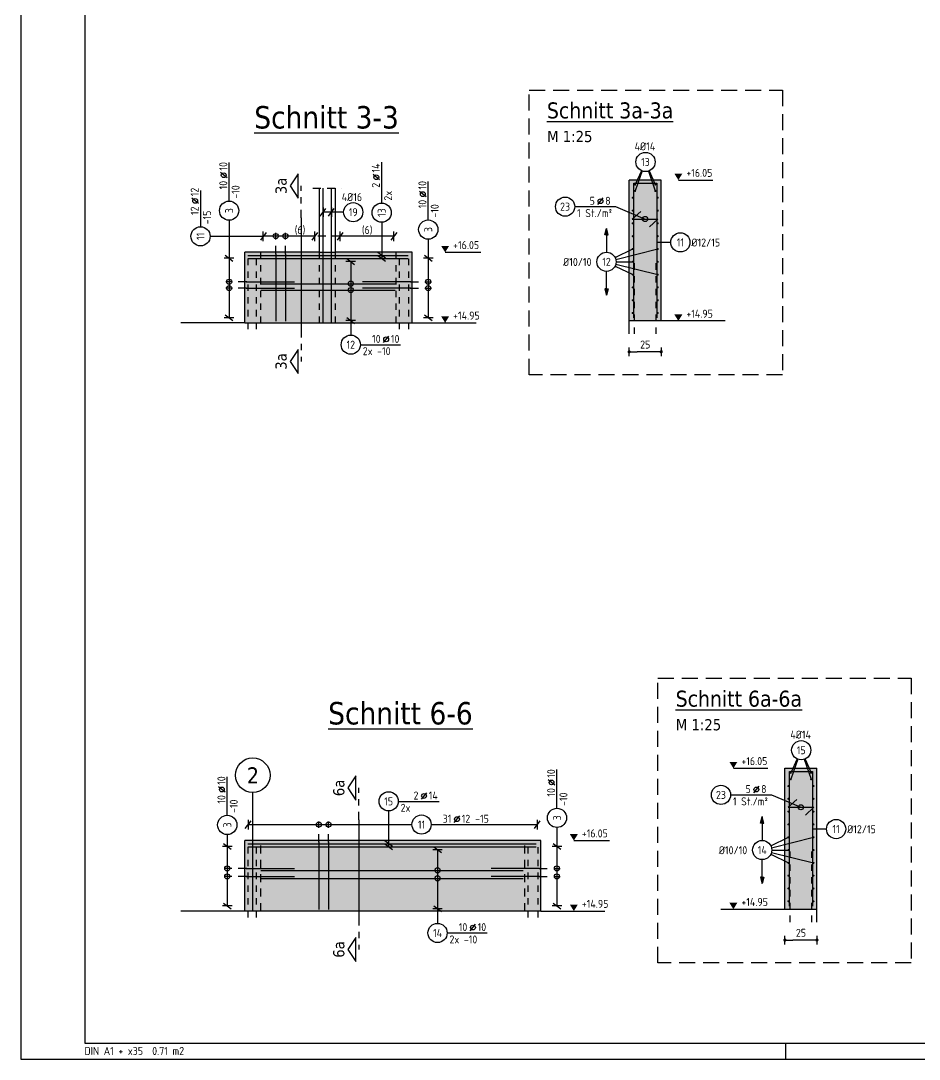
# Model space of a CAD drawing. Extents: x 0 to 76.6, y -11.8 to 29.7.
# Drawn here: x 0 to 14.03, y 0 to 16.22 of the extents above; entities that cross this region are included whole.
import ezdxf
from ezdxf.enums import TextEntityAlignment as Align

# ---------------------------------------------------------------- set-up
doc = ezdxf.new("R2010")
doc.units = 0
doc.header["$LTSCALE"] = 0.5
doc.header["$PDMODE"] = 35
doc.header["$PDSIZE"] = 0.15
for name, pattern in [('AUSGEZOGEN', [1000.01, 1000, 0.01]), ('DASHDOTSMALL', [1.05, 0.5, -0.25, 0.05, -0.25]), ('DOT', [0.175, 0.05, -0.125]), ('HIDDEN', [0.375, 0.25, -0.125]), ('HIDDEN2', [0.187, 0.125, -0.062]), ('PUNKT', [0.175, 0.05, -0.125]), ('STRICHLINIE', [0.75, 0.5, -0.25]), ('STRICHPUNKT2', [0.55, 0.25, -0.125, 0.05, -0.125]), ('VERDECKT', [0.375, 0.25, -0.125])]:
    doc.linetypes.add(name, pattern=pattern)
for name, color, linetype in [('ACHSEN', 7, 'Continuous'), ('AFU', 7, 'Continuous'), ('BETON', 7, 'Continuous'), ('DETAIL', 7, 'Continuous'), ('DRUEBER', 7, 'Continuous'), ('grau_dunkel', 7, 'Continuous'), ('grau_hell', 7, 'Continuous'), ('grau_mittel', 7, 'Continuous'), ('HILFE', 7, 'Continuous'), ('koten', 7, 'Continuous'), ('MASSE', 7, 'Continuous'), ('RAHMEN', 7, 'Continuous'), ('RND', 7, 'Continuous'), ('SCHNITTE', 7, 'Continuous'), ('SFP_Achsen', 7, 'Continuous'), ('TEXT', 7, 'Continuous'), ('VERDECKT', 7, 'Continuous')]:
    doc.layers.add(name, color=color, linetype=linetype)
doc.layers.add('NOPLOT', color=7, linetype='Continuous', plot=False)
doc.styles.add('helv', font='tahoma.ttf')
doc.styles.add('txt', font='isocp.shx')
doc.linetypes.add('AFU_50K', pattern='A,0.15,["/",Standard,S=0.2,R=0,X=-0.01,Y=-0.1],0.07,["/",Standard,S=0.2,R=0,X=-0.01,Y=-0.1],0.15', length=0.37)
doc.linetypes.add('AFU_50L', pattern='A,0.75,["/",Standard,S=0.2,R=0,X=-0.01,Y=-0.1],0.07,["/",Standard,S=0.2,R=0,X=-0.01,Y=-0.1],0.75', length=1.57)
doc.dimstyles.new('DOT_I', dxfattribs={"dimscale": 0.5, "dimtxt": 0.25, "dimasz": 0.25, "dimexe": 0.1, "dimexo": 0.3, "dimgap": 0.1, "dimtad": 1, "dimdec": 3, "dimzin": 3, "dimtxsty": 'txt', "dimblk": 'DOT', "dimblk1": 'DOT', "dimblk2": 'DOT', "dimsah": 1, "dimcen": 0.1, "dimse1": 1, "dimse2": 1, "dimazin": 0, "dimtfac": 1, "dimtdec": 4, "dimtix": 1, "dimtmove": 2, "dimatfit": 3, "dimfxl": 0, "dimtvp": 1, "dimtolj": 1, "dimtzin": 0, "dimarcsym": 0})

# ---------------------------------------------------------------- blocks, each defined once
blk = doc.blocks.new('SCHN-2')
at = {"layer": 'SCHNITTE', "color": 6, "linetype": 'Continuous'}
blk.add_lwpolyline([(0.378, 0.088), (0, 0.34), (-0.378, 0.088)], close=True, dxfattribs=at)
at = {"layer": 'SCHNITTE', "color": 1, "linetype": 'DASHDOTSMALL', "style": 'helv'}
blk.add_attdef('SCHN-2', text='', height=0.35, dxfattribs=at).set_placement((0, 0.45), align=Align.CENTER)
blk = doc.blocks.new('okrd_o')
at = {"layer": 'koten', "color": 7, "linetype": 'Continuous'}
blk.add_solid([(-0.125, 0.202), (0.125, 0.202), (0, 0)], dxfattribs=at)
at = {"layer": 'koten', "style": 'txt'}
blk.add_attdef('OKRD', (0.25, 0.1), '', height=0.25, dxfattribs=at)
blk = doc.blocks.new('lei_gre')
at = {"layer": 'RND', "color": 7, "linetype": 'Continuous'}
for p, q in [((-0.09, -0.12), (0.09, 0.12)), ((0, 0.15), (0, -0.15))]:
    blk.add_line(p, q, dxfattribs=at)
blk = doc.blocks.new('RND_LEI')
at = {"layer": 'RND', "color": 7, "linetype": 'Continuous'}
blk.add_line((1.022, 0.066), (1.19, 0.27), dxfattribs=at)
for centre, radius in [((0, 0), 0.3), ((1.106, 0.168), 0.075)]:
    blk.add_circle(centre, radius, dxfattribs=at)
at = {"layer": 'RND', "color": 7, "linetype": 'Continuous', "style": 'txt'}
blk.add_attdef('POSL', text='', height=0.25, dxfattribs=at).set_placement((0, 0), align=Align.MIDDLE)
blk.add_attdef('ANZ', text='', height=0.25, dxfattribs=at).set_placement((0.931, 0.057), align=Align.RIGHT)
for tag, p in [('DUM', (1.253, 0.057)), ('ABSTD', (1.674, 0.057)), ('POSTXT', (0.374, -0.327))]:
    blk.add_attdef(tag, p, '', height=0.25, dxfattribs=at)
blk = doc.blocks.new('DOT')
at = {"layer": 'MASSE', "color": 7, "linetype": 'Continuous'}
for p, q in [((0, 0), (-1, 0)), ((0, 0.54), (0, -0.54))]:
    blk.add_line(p, q, dxfattribs=at)
at = {"layer": 'MASSE', "color": 7, "linetype": 'Continuous', "const_width": 0.2}
blk.add_lwpolyline([(-0.1, 0, 1), (0.1, 0, 1)], format="xyb", close=True, dxfattribs=at)
blk = doc.blocks.new('*D39')
at = {"layer": 'Defpoints', "color": 0, "linetype": 'AUSGEZOGEN', "transparency": 16777216}
for p in [(9.502, 11.047), (9.502, 11.047), (10.002, 11.047)]:
    blk.add_point(p, dxfattribs=at)
at = {"layer": 'MASSE', "color": 0, "linetype": 'AUSGEZOGEN', "lineweight": -2, "transparency": 16777216}
blk.add_line((9.877, 11.047), (9.627, 11.047), dxfattribs=at)
at = {"layer": 'MASSE', "color": 0, "linetype": 'AUSGEZOGEN', "lineweight": -2, "transparency": 16777216, "xscale": 0.125, "yscale": 0.125, "zscale": 0.125, "rotation": 180}
blk.add_blockref('DOT', (9.502, 11.047), dxfattribs=at)
at = {"layer": 'MASSE', "color": 0, "linetype": 'AUSGEZOGEN', "lineweight": -2, "transparency": 16777216, "xscale": 0.125, "yscale": 0.125, "zscale": 0.125}
blk.add_blockref('DOT', (10.002, 11.047), dxfattribs=at)
at = {"layer": 'MASSE', "color": 0, "linetype": 'AUSGEZOGEN', "transparency": 16777216, "insert": (9.752, 11.16), "char_height": 0.125, "attachment_point": 5, "style": 'txt'}
blk.add_mtext('\\A1;25', dxfattribs=at)
blk = doc.blocks.new('RND_HIN')
at = {"layer": 'RND', "color": 7, "linetype": 'Continuous'}
blk.add_circle((0, 0), 0.3, dxfattribs=at)
at = {"layer": 'RND', "color": 7, "linetype": 'Continuous', "style": 'txt'}
blk.add_attdef('POSI', text='', height=0.25, dxfattribs=at).set_placement((0, 0), align=Align.MIDDLE)
blk = doc.blocks.new('Pfeillinie')
at = {"layer": 'TEXT', "linetype": 'Continuous'}
blk.add_hatch(color=7, dxfattribs=at).paths.add_polyline_path([(0, 0), (-0.8, 0.2), (-0.8, 0), (-0.8, -0.2)])
at = {"layer": 'TEXT', "color": 7, "linetype": 'Continuous'}
for p, q in [((-0.8, 0), (-0.8, 0.2)), ((-0.8, 0.2), (0, 0)), ((-0.8, 0), (-0.8, -0.2)), ((-0.8, -0.2), (0, 0))]:
    blk.add_line(p, q, dxfattribs=at)
blk = doc.blocks.new('*D42')
at = {"layer": 'Defpoints', "color": 0, "linetype": 'AUSGEZOGEN', "transparency": 16777216}
for p in [(11.934, 1.861), (11.934, 1.861), (12.434, 1.861)]:
    blk.add_point(p, dxfattribs=at)
at = {"layer": 'MASSE', "color": 0, "linetype": 'AUSGEZOGEN', "lineweight": -2, "transparency": 16777216}
blk.add_line((12.309, 1.861), (12.059, 1.861), dxfattribs=at)
at = {"layer": 'MASSE', "color": 0, "linetype": 'AUSGEZOGEN', "lineweight": -2, "transparency": 16777216, "xscale": 0.125, "yscale": 0.125, "zscale": 0.125, "rotation": 180}
blk.add_blockref('DOT', (11.934, 1.861), dxfattribs=at)
at = {"layer": 'MASSE', "color": 0, "linetype": 'AUSGEZOGEN', "lineweight": -2, "transparency": 16777216, "xscale": 0.125, "yscale": 0.125, "zscale": 0.125}
blk.add_blockref('DOT', (12.434, 1.861), dxfattribs=at)
at = {"layer": 'MASSE', "color": 0, "linetype": 'AUSGEZOGEN', "transparency": 16777216, "insert": (12.184, 1.974), "char_height": 0.125, "attachment_point": 5, "style": 'txt'}
blk.add_mtext('\\A1;25', dxfattribs=at)
blk = doc.blocks.new('A1-35-0')
at = {"layer": 'RAHMEN'}
for p, q in [((0, 59.4), (0, 0)), ((0, 0), (118.9, 0))]:
    blk.add_line(p, q, dxfattribs=at)
at = {"layer": 'RAHMEN', "color": 5}
for p, q in [((2, 58.9), (2, 0.5)), ((2, 0.5), (118.4, 0.5))]:
    blk.add_line(p, q, dxfattribs=at)
at = {"layer": 'RAHMEN', "color": 7}
blk.add_line((23.9, 0), (23.9, 0.5), dxfattribs=at)
at = {"layer": 'RAHMEN', "color": 7, "style": 'txt'}
blk.add_text('DIN A1 + x35  0.71 m2', height=0.25, dxfattribs=at).set_placement((1.989, 0.133))

msp = doc.modelspace()

# ---------------------------------------------------------------- hatches: boundary and pattern name
at = {"layer": 'grau_dunkel'}
h = msp.add_hatch(color=21, dxfattribs=at)
h.paths.add_polyline_path([(3.4975, 11.5001), (3.7475, 11.5001), (3.7475, 12.6001), (3.4975, 12.6001)])
h.paths.add_polyline_path([(4.6625, 11.5001), (4.9125, 11.5001), (4.9125, 12.6001), (4.6625, 12.6001)])
h.paths.add_polyline_path([(5.8625, 11.5001), (6.1125, 11.5001), (6.1125, 12.6001), (5.8625, 12.6001)])
h = msp.add_hatch(color=21, dxfattribs=at)
h.paths.add_polyline_path([(8.1225, 3.414), (7.8725, 3.414), (7.8725, 2.314), (8.1225, 2.314)])
h.paths.add_polyline_path([(3.4975, 2.314), (3.7475, 2.314), (3.7475, 3.414), (3.4975, 3.414)])
at = {"layer": 'grau_hell'}
h = msp.add_hatch(color=9, dxfattribs=at)
h.paths.add_polyline_path([(3.7475, 11.5001), (4.6625, 11.5001), (4.6625, 12.6001), (3.7475, 12.6001)])
h.paths.add_polyline_path([(4.9125, 11.5001), (5.8625, 11.5001), (5.8625, 12.6001), (4.9125, 12.6001)])
msp.add_hatch(color=9, dxfattribs=at).paths.add_polyline_path([(3.7475, 3.414), (3.7475, 2.314), (7.8725, 2.314), (7.8725, 3.414)])
at = {"layer": 'grau_mittel'}
for points in [[(9.5023, 11.5287), (10.0023, 11.5287), (10.0023, 13.7287), (9.5023, 13.7287)], [(11.934, 2.3427), (12.434, 2.3427), (12.434, 4.5427), (11.934, 4.5427)]]:
    msp.add_hatch(color=61, dxfattribs=at).paths.add_polyline_path(points)

# ---------------------------------------------------------------- linework, layer by layer
at = {"layer": 'ACHSEN', "color": 140, "linetype": 'AUSGEZOGEN'}
msp.add_line((3.6225, 2.314), (3.6225, 4.164), dxfattribs=at)
at = {"layer": 'AFU', "color": 8, "linetype": 'AFU_50K'}
for p, q in [((4.6625, 12.6001), (4.9125, 12.6001)), ((10.0023, 11.5287), (9.5023, 11.5287)), ((11.934, 2.3427), (12.434, 2.3427))]:
    msp.add_line(p, q, dxfattribs=at)
at = {"layer": 'AFU', "color": 8, "linetype": 'AFU_50L'}
for p, q in [((3.4975, 11.5001), (6.1125, 11.5001)), ((8.1225, 2.314), (3.4975, 2.314))]:
    msp.add_line(p, q, dxfattribs=at)
at = {"layer": 'BETON', "color": 6, "linetype": 'AUSGEZOGEN'}
for p, q in [((10.0023, 13.7287), (9.5023, 13.7287)), ((9.5023, 11.3287), (9.5023, 13.7287)), ((10.0023, 11.5287), (10.0023, 13.7287)), ((4.6625, 13.6001), (4.6625, 12.6001)), ((4.9125, 13.6001), (4.9125, 12.6001)), ((3.4975, 11.5001), (3.4975, 12.6001)), ((4.6625, 12.6001), (3.4975, 12.6001)), ((6.1125, 12.6001), (4.9125, 12.6001)), ((6.1125, 11.5001), (6.1125, 12.6001)), ((11.0023, 11.5287), (10.0023, 11.5287)), ((3.4975, 11.5001), (2.4975, 11.5001)), ((6.1125, 11.5001), (7.1125, 11.5001)), ((11.934, 4.5427), (12.434, 4.5427)), ((11.934, 2.3427), (11.934, 4.5427)), ((12.434, 2.1427), (12.434, 4.5427)), ((3.4975, 2.314), (3.4975, 3.414)), ((8.1225, 3.414), (3.4975, 3.414)), ((8.1225, 2.314), (8.1225, 3.414)), ((3.4975, 2.314), (2.4975, 2.314)), ((8.1225, 2.314), (9.1225, 2.314)), ((10.934, 2.3427), (11.934, 2.3427))]:
    msp.add_line(p, q, dxfattribs=at)
at = {"layer": 'DETAIL', "color": 102, "linetype": 'STRICHLINIE'}
for points in [[(11.8962, 15.1349), (11.8962, 10.6896), (7.9374, 10.6896), (7.9374, 15.1349)], [(13.9062, 5.9488), (13.9062, 1.5036), (9.9474, 1.5036), (9.9474, 5.9488)]]:
    msp.add_lwpolyline(points, close=True, dxfattribs=at)
at = {"layer": 'DRUEBER', "color": 7, "linetype": 'PUNKT'}
for p, q in [((3.7475, 11.5001), (3.7475, 12.6001)), ((5.8625, 11.5001), (5.8625, 12.6001))]:
    msp.add_line(p, q, dxfattribs=at)
at = {"layer": 'DRUEBER', "color": 7, "linetype": 'DOT'}
for p, q in [((4.6625, 12.6001), (4.6625, 11.5001)), ((4.9125, 12.6001), (4.9125, 11.5001))]:
    msp.add_line(p, q, dxfattribs=at)
at = {"layer": 'HILFE', "color": 102, "linetype": 'AUSGEZOGEN'}
for p, q in [((10.2694, 13.7287), (10.8098, 13.7287)), ((6.6274, 12.6001), (7.1864, 12.6001)), ((11.1287, 4.5427), (11.6691, 4.5427)), ((8.6374, 3.414), (9.1964, 3.414))]:
    msp.add_line(p, q, dxfattribs=at)
at = {"layer": 'HILFE', "color": 102, "linetype": 'HIDDEN'}
msp.add_line((4.5625, 13.6001), (5.0125, 13.6001), dxfattribs=at)
at = {"layer": 'NOPLOT', "color": 191, "linetype": 'AUSGEZOGEN'}
for p, q in [((4.377, 13.1374), (4.377, 11.3952)), ((5.2785, 3.7367), (5.2785, 2.2137))]:
    msp.add_line(p, q, dxfattribs=at)
at = {"layer": 'RND', "color": 7, "linetype": 'AUSGEZOGEN'}
for p, q in [((3.2537, 13.4008), (3.2537, 14.0037)), ((5.6361, 13.37), (5.6361, 14.01)), ((6.3637, 13.1052), (6.3637, 13.708)), ((2.8072, 13.5651), (2.8072, 13.0003)), ((8.6508, 13.3137), (9.2898, 13.3137)), ((3.2537, 13.1008), (3.2537, 12.5095)), ((2.9572, 12.8503), (3.7867, 12.8503)), ((4.59, 12.8503), (3.7867, 12.8503)), ((5.8266, 12.8503), (4.9872, 12.8503)), ((6.3637, 12.8052), (6.3637, 12.5095)), ((3.2537, 12.5095), (3.2537, 11.5791)), ((6.3637, 12.5095), (6.3637, 11.5791)), ((5.1539, 12.4576), (5.1539, 11.5358)), ((5.1539, 11.5358), (5.1539, 11.3077)), ((5.3039, 11.1577), (5.9286, 11.1577)), ((3.2248, 3.8087), (3.2248, 4.4115)), ((8.3737, 3.9191), (8.3737, 4.522)), ((11.0848, 4.1276), (11.7237, 4.1276)), ((5.8949, 4.027), (6.5349, 4.027)), ((3.551, 3.6642), (6.1093, 3.6642)), ((6.4093, 3.6642), (8.0666, 3.6642)), ((8.3737, 3.6191), (8.3737, 3.3235)), ((3.2248, 3.5087), (3.2248, 3.3235)), ((3.2248, 3.3235), (3.2248, 2.393)), ((6.5084, 3.2715), (6.5084, 2.3497)), ((8.3737, 3.3235), (8.3737, 2.393)), ((6.5084, 2.3497), (6.5084, 2.1217)), ((6.6584, 1.9717), (7.2831, 1.9717))]:
    msp.add_line(p, q, dxfattribs=at)
at = {"layer": 'RND', "color": 102, "linetype": 'AUSGEZOGEN'}
for p, q in [((9.6937, 13.8751), (9.5939, 13.658)), ((9.7058, 13.8702), (9.5939, 13.558)), ((9.8044, 13.8693), (9.9097, 13.558)), ((9.8161, 13.8738), (9.9097, 13.658)), ((9.2898, 13.3137), (9.7489, 13.1203)), ((5.0421, 13.2269), (4.7201, 13.2269)), ((5.6361, 13.07), (5.6361, 12.5019)), ((9.282, 12.5182), (9.5563, 12.6523)), ((9.2927, 12.4887), (9.9483, 12.6523)), ((10.1509, 12.7555), (9.9323, 12.7555)), ((9.282, 12.3864), (9.5563, 12.2523)), ((9.2927, 12.416), (9.9483, 12.2523)), ((9.2972, 12.4523), (9.5563, 12.4523)), ((12.1254, 4.689), (12.0256, 4.4719)), ((12.1375, 4.6841), (12.0256, 4.3719)), ((12.2362, 4.6832), (12.3414, 4.3719)), ((12.2478, 4.6877), (12.3414, 4.4719)), ((11.7237, 4.1276), (12.1829, 3.9342)), ((5.7449, 3.877), (5.7449, 3.3158)), ((12.5827, 3.5942), (12.364, 3.5942)), ((11.7137, 3.3321), (11.988, 3.4663)), ((11.7245, 3.3026), (12.38, 3.4663)), ((11.7289, 3.2663), (11.988, 3.2663)), ((11.7137, 3.2004), (11.988, 3.0663)), ((11.7245, 3.2299), (12.38, 3.0663))]:
    msp.add_line(p, q, dxfattribs=at)
at = {"layer": 'RND', "color": 102, "linetype": 'VERDECKT'}
for p, q in [((3.983, 12.5751), (3.983, 12.9039)), ((4.133, 12.5751), (4.133, 12.9039)), ((3.5225, 12.1406), (3.2037, 12.1406)), ((3.5225, 12.0406), (3.2037, 12.0406)), ((6.0875, 12.1406), (6.4137, 12.1406)), ((6.0875, 12.0406), (6.4137, 12.0406)), ((4.6566, 3.389), (4.6566, 3.7142)), ((4.8066, 3.389), (4.8066, 3.7142)), ((3.5225, 2.9795), (3.1748, 2.9795)), ((8.0975, 2.9795), (8.4237, 2.9795)), ((3.5225, 2.8545), (3.1748, 2.8545)), ((8.0975, 2.8545), (8.4237, 2.8545))]:
    msp.add_line(p, q, dxfattribs=at)
at = {"layer": 'RND', "color": 7, "linetype": 'VERDECKT'}
msp.add_line((4.9872, 12.8503), (4.59, 12.8503), dxfattribs=at)
at = {"layer": 'RND', "color": 1, "linetype": 'AUSGEZOGEN'}
for points in [[(9.5723, 11.5787), (9.5723, 13.6787), (9.9323, 13.6787), (9.9323, 11.5787)], [(4.7201, 11.5001), (4.7201, 13.6001)], [(4.8515, 11.5001), (4.8515, 13.6001)], [(9.6832, 13.2398), (9.5489, 13.1203), (9.9489, 13.1203), (9.8186, 12.9996)], [(3.5475, 12.5519), (6.0475, 12.5519)], [(3.5475, 12.5019), (6.0475, 12.5019)], [(3.983, 12.5751), (3.983, 11.5251)], [(4.133, 12.5751), (4.133, 11.5251)], [(3.5225, 12.1406), (4.2725, 12.1406)], [(3.5225, 12.0406), (4.2725, 12.0406)], [(3.7475, 12.1105), (5.8475, 12.1105)], [(3.7475, 12.0105), (5.8475, 12.0105)], [(6.0875, 12.1406), (5.3375, 12.1406)], [(6.0875, 12.0406), (5.3375, 12.0406)], [(12.004, 2.3927), (12.004, 4.4927), (12.364, 4.4927), (12.364, 2.3927)], [(12.1172, 4.0537), (11.9829, 3.9342), (12.3829, 3.9342), (12.2526, 3.8135)], [(3.5475, 3.3658), (8.0475, 3.3658)], [(3.5475, 3.3158), (8.0475, 3.3158)], [(4.6566, 3.389), (4.6566, 2.339)], [(4.8066, 3.389), (4.8066, 2.339)], [(3.5225, 2.9795), (4.2725, 2.9795)], [(3.7475, 2.9494), (7.8475, 2.9494)], [(8.0975, 2.9795), (7.3475, 2.9795)], [(3.5225, 2.8545), (4.2725, 2.8545)], [(3.7475, 2.8244), (7.8475, 2.8244)], [(8.0975, 2.8545), (7.3475, 2.8545)]]:
    msp.add_lwpolyline(points, dxfattribs=at)
at = {"layer": 'RND', "color": 7, "linetype": 'AUSGEZOGEN'}
for points, const_width in [([(9.5859, 13.658, 1), (9.6019, 13.658, 1)], 0.016), ([(9.9017, 13.658, 1), (9.9177, 13.658, 1)], 0.016), ([(9.5483, 13.4523, 1), (9.5643, 13.4523, 1)], 0.016), ([(9.5859, 13.558, 1), (9.6019, 13.558, 1)], 0.016), ([(9.9017, 13.558, 1), (9.9177, 13.558, 1)], 0.016), ([(9.9563, 13.4523, -1), (9.9403, 13.4523, -1)], 0.016), ([(9.5483, 13.2523, 1), (9.5643, 13.2523, 1)], 0.016), ([(9.9563, 13.2523, -1), (9.9403, 13.2523, -1)], 0.016), ([(9.5483, 13.0523, 1), (9.5643, 13.0523, 1)], 0.016), ([(9.9563, 13.0523, -1), (9.9403, 13.0523, -1)], 0.016), ([(9.5483, 12.8523, 1), (9.5643, 12.8523, 1)], 0.016), ([(9.9563, 12.8523, -1), (9.9403, 12.8523, -1)], 0.016), ([(9.5483, 12.6523, 1), (9.5643, 12.6523, 1)], 0.016), ([(9.9563, 12.6523, -1), (9.9403, 12.6523, -1)], 0.016), ([(3.983, 12.5813, 1), (3.983, 12.5688, 1)], 0.0125), ([(4.133, 12.5813, 1), (4.133, 12.5688, 1)], 0.0125), ([(9.5483, 12.4523, 1), (9.5643, 12.4523, 1)], 0.016), ([(9.9563, 12.4523, -1), (9.9403, 12.4523, -1)], 0.016), ([(9.5483, 12.2523, 1), (9.5643, 12.2523, 1)], 0.016), ([(9.9563, 12.2523, -1), (9.9403, 12.2523, -1)], 0.016), ([(3.5225, 12.1468, 1), (3.5225, 12.1343, 1)], 0.0125), ([(3.5225, 12.0468, 1), (3.5225, 12.0343, 1)], 0.0125), ([(6.0875, 12.1468, -1), (6.0875, 12.1343, -1)], 0.0125), ([(6.0875, 12.0468, -1), (6.0875, 12.0343, -1)], 0.0125), ([(9.5483, 12.0523, 1), (9.5643, 12.0523, 1)], 0.016), ([(9.9563, 12.0523, -1), (9.9403, 12.0523, -1)], 0.016), ([(9.5483, 11.8523, 1), (9.5643, 11.8523, 1)], 0.016), ([(9.9563, 11.8523, -1), (9.9403, 11.8523, -1)], 0.016), ([(9.5483, 11.6523, 1), (9.5643, 11.6523, 1)], 0.016), ([(9.9563, 11.6523, -1), (9.9403, 11.6523, -1)], 0.016), ([(12.0176, 4.4719, 1), (12.0336, 4.4719, 1)], 0.016), ([(12.0176, 4.3719, 1), (12.0336, 4.3719, 1)], 0.016), ([(12.3334, 4.4719, 1), (12.3494, 4.4719, 1)], 0.016), ([(12.3334, 4.3719, 1), (12.3494, 4.3719, 1)], 0.016), ([(11.98, 4.2663, 1), (11.996, 4.2663, 1)], 0.016), ([(12.388, 4.2663, -1), (12.372, 4.2663, -1)], 0.016), ([(11.98, 4.0663, 1), (11.996, 4.0663, 1)], 0.016), ([(12.388, 4.0663, -1), (12.372, 4.0663, -1)], 0.016), ([(11.98, 3.8663, 1), (11.996, 3.8663, 1)], 0.016), ([(12.388, 3.8663, -1), (12.372, 3.8663, -1)], 0.016), ([(11.98, 3.6663, 1), (11.996, 3.6663, 1)], 0.016), ([(12.388, 3.6663, -1), (12.372, 3.6663, -1)], 0.016), ([(11.98, 3.4663, 1), (11.996, 3.4663, 1)], 0.016), ([(12.388, 3.4663, -1), (12.372, 3.4663, -1)], 0.016), ([(4.6566, 3.3953, 1), (4.6566, 3.3828, 1)], 0.0125), ([(4.8066, 3.3953, 1), (4.8066, 3.3828, 1)], 0.0125), ([(11.98, 3.2663, 1), (11.996, 3.2663, 1)], 0.016), ([(12.388, 3.2663, -1), (12.372, 3.2663, -1)], 0.016), ([(11.98, 3.0663, 1), (11.996, 3.0663, 1)], 0.016), ([(12.388, 3.0663, -1), (12.372, 3.0663, -1)], 0.016), ([(3.5225, 2.9857, 1), (3.5225, 2.9732, 1)], 0.0125), ([(8.0975, 2.9857, -1), (8.0975, 2.9732, -1)], 0.0125), ([(3.5225, 2.8607, 1), (3.5225, 2.8482, 1)], 0.0125), ([(8.0975, 2.8607, -1), (8.0975, 2.8482, -1)], 0.0125), ([(11.98, 2.8663, 1), (11.996, 2.8663, 1)], 0.016), ([(12.388, 2.8663, -1), (12.372, 2.8663, -1)], 0.016), ([(11.98, 2.6663, 1), (11.996, 2.6663, 1)], 0.016), ([(12.388, 2.6663, -1), (12.372, 2.6663, -1)], 0.016), ([(11.98, 2.4663, 1), (11.996, 2.4663, 1)], 0.016), ([(12.388, 2.4663, -1), (12.372, 2.4663, -1)], 0.016)]:
    msp.add_lwpolyline(points, format="xyb", close=True, dxfattribs=dict(at, const_width=const_width))
at = {"layer": 'RND', "color": 102, "linetype": 'AUSGEZOGEN'}
for points in [[(9.1472, 12.9747), (9.1472, 12.6023)], [(9.1472, 11.9299), (9.1472, 12.3023)], [(11.5789, 3.7887), (11.5789, 3.4163)], [(11.5789, 2.7439), (11.5789, 3.1163)]]:
    msp.add_lwpolyline(points, dxfattribs=at)
at = {"layer": 'RND', "color": 1, "linetype": 'HIDDEN2'}
for points in [[(3.553, 11.4001), (3.553, 12.5501)], [(3.6836, 11.4001), (3.6836, 12.5501)], [(5.9161, 11.4001), (5.9161, 12.5501)], [(6.062, 11.4001), (6.062, 12.5501)], [(9.5823, 11.3287), (9.5823, 12.4287)], [(9.9223, 11.3287), (9.9223, 12.4287)], [(3.553, 2.214), (3.553, 3.364)], [(3.6836, 2.214), (3.6836, 3.364)], [(7.9241, 2.214), (7.9241, 3.364)], [(8.0824, 2.214), (8.0824, 3.364)], [(12.014, 2.1427), (12.014, 3.2427)], [(12.354, 2.1427), (12.354, 3.2427)]]:
    msp.add_lwpolyline(points, dxfattribs=at)
at = {"layer": 'RND', "color": 7, "linetype": 'AUSGEZOGEN'}
for centre in [(9.7489, 13.1203), (3.983, 12.8539), (4.133, 12.8539), (3.2537, 12.1406), (6.3637, 12.1406), (3.2537, 12.0406), (5.1539, 12.1105), (5.1539, 12.0105), (6.3637, 12.0406), (12.1829, 3.9342), (4.6566, 3.6642), (4.8066, 3.6642), (3.2248, 2.9795), (6.5084, 2.9494), (8.3737, 2.9795), (3.2248, 2.8545), (6.5084, 2.8244), (8.3737, 2.8545)]:
    msp.add_circle(centre, 0.04, dxfattribs=at)
at = {"layer": 'SCHNITTE', "color": 6, "linetype": 'STRICHPUNKT2'}
for p, q in [((4.377, 13.1374), (4.377, 13.6374)), ((4.377, 11.3952), (4.377, 10.8952)), ((5.2785, 3.7367), (5.2785, 4.2367)), ((5.2785, 2.2137), (5.2785, 1.7137))]:
    msp.add_line(p, q, dxfattribs=at)
at = {"layer": 'SFP_Achsen', "color": 7, "linetype": 'AUSGEZOGEN'}
msp.add_circle((3.6225, 4.4345), 0.2705, dxfattribs=at)
at = {"layer": 'VERDECKT', "color": 7, "linetype": 'VERDECKT'}
for p, q in [((3.7475, 2.314), (3.7475, 3.414)), ((7.8725, 2.314), (7.8725, 3.414))]:
    msp.add_line(p, q, dxfattribs=at)

# ---------------------------------------------------------------- block references
at = {"layer": 'koten', "color": 7, "linetype": 'AUSGEZOGEN', "xscale": 0.5, "yscale": 0.5, "zscale": 0.5}
for p, values in [((10.2694, 13.7287), {'OKRD': '+16.05'}), ((6.6274, 12.6001), {'OKRD': '+16.05'}), ((10.2694, 11.5287), {'OKRD': '+14.95'}), ((6.6274, 11.5001), {'OKRD': '+14.95'}), ((11.1287, 4.5427), {'OKRD': '+16.05'}), ((8.6374, 3.414), {'OKRD': '+16.05'}), ((8.6374, 2.314), {'OKRD': '+14.95'}), ((11.1287, 2.3427), {'OKRD': '+14.95'})]:
    msp.add_blockref('okrd_o', p, dxfattribs=at).add_auto_attribs(values)
at = {"layer": 'RAHMEN', "color": 7, "xscale": 0.5, "yscale": 0.5, "zscale": 0.5}
msp.add_blockref('A1-35-0', (0, 0), dxfattribs=at)
at = {"layer": 'RND', "color": 7, "linetype": 'AUSGEZOGEN', "xscale": 0.5, "yscale": 0.5, "zscale": 0.5}
for name, p, values in [('RND_HIN', (9.7564, 14.0114), {'POSI': '13'}), ('RND_LEI', (8.5008, 13.3137), {'POSL': '23', 'DUM': '8', 'ANZ': '5', 'POSTXT': '1 St./m²'}), ('RND_HIN', (5.1921, 13.2269), {'POSI': '19'}), ('RND_HIN', (10.3009, 12.7555), {'POSI': '11'}), ('RND_HIN', (9.1472, 12.4523), {'POSI': '12'}), ('RND_LEI', (5.1539, 11.1577), {'POSL': '12', 'DUM': '10', 'ANZ': '10', 'POSTXT': '2x -10'}), ('RND_HIN', (12.1881, 4.8253), {'POSI': '15'}), ('RND_LEI', (10.9348, 4.1276), {'POSL': '23', 'DUM': '8', 'ANZ': '5', 'POSTXT': '1 St./m²'}), ('RND_LEI', (5.7449, 4.027), {'POSL': '15', 'DUM': '14', 'ANZ': '2', 'POSTXT': '2x'}), ('RND_LEI', (6.2593, 3.6642), {'POSL': '11', 'DUM': '12', 'ANZ': '31', 'ABSTD': '-15'}), ('RND_HIN', (12.7327, 3.5942), {'POSI': '11'}), ('RND_HIN', (11.5789, 3.2663), {'POSI': '14'}), ('RND_LEI', (6.5084, 1.9717), {'POSL': '14', 'DUM': '10', 'ANZ': '10', 'POSTXT': '2x -10'})]:
    msp.add_blockref(name, p, dxfattribs=at).add_auto_attribs(values)
at = {"layer": 'RND', "color": 7, "linetype": 'AUSGEZOGEN', "xscale": 0.5, "yscale": 0.5, "zscale": 0.5, "rotation": 90}
for p, values in [((3.2537, 13.2508), {'POSL': '3', 'DUM': '10', 'ANZ': '10', 'POSTXT': '-10'}), ((5.6361, 13.22), {'POSL': '13', 'DUM': '14', 'ANZ': '2', 'POSTXT': '2x'}), ((6.3637, 12.9552), {'POSL': '3', 'DUM': '10', 'ANZ': '10', 'POSTXT': '-10'}), ((2.8072, 12.8503), {'POSL': '11', 'DUM': '12', 'ANZ': '12', 'POSTXT': '-15'}), ((3.2248, 3.6587), {'POSL': '3', 'DUM': '10', 'ANZ': '10', 'POSTXT': '-10'}), ((8.3737, 3.7691), {'POSL': '3', 'DUM': '10', 'ANZ': '10', 'POSTXT': '-10'})]:
    msp.add_blockref('RND_LEI', p, dxfattribs=at).add_auto_attribs(values)
at = {"layer": 'RND', "color": 7, "linetype": 'AUSGEZOGEN', "xscale": 0.5, "yscale": 0.5, "zscale": 0.5}
for p in [(4.7201, 13.2269), (4.8515, 13.2269), (3.551, 3.6642), (8.0666, 3.6642)]:
    msp.add_blockref('lei_gre', p, dxfattribs=at)
at = {"layer": 'RND', "color": 102, "linetype": 'AUSGEZOGEN', "yscale": 0.125, "zscale": 0.125}
for p, xscale, rotation in [((9.1472, 12.9747), 0.125, 90.00000000000001), ((9.1472, 11.9299), -0.125, 90), ((11.5789, 3.7887), 0.125, 90.00000000000001), ((11.5789, 2.7439), -0.125, 90)]:
    msp.add_blockref('Pfeillinie', p, dxfattribs=dict(at, xscale=xscale, rotation=rotation))
at = {"layer": 'RND', "color": 7, "linetype": 'AUSGEZOGEN', "xscale": 0.5, "yscale": 0.5, "zscale": 0.5}
for p, rotation in [((3.7867, 12.8503), 180), ((4.59, 12.8503), 180), ((4.9872, 12.8503), 180), ((5.8266, 12.8503), 180), ((3.2537, 12.5095), 270), ((5.1539, 12.4576), 270), ((5.6361, 12.5519), 90), ((5.6361, 12.5019), 90), ((6.3637, 12.5095), 270), ((3.2537, 11.5791), 270), ((5.1539, 11.5358), 270), ((6.3637, 11.5791), 270), ((5.7449, 3.3658), 90), ((3.2248, 3.3235), 270), ((5.7449, 3.3158), 90), ((6.5084, 3.2715), 270), ((8.3737, 3.3235), 270), ((3.2248, 2.393), 270), ((8.3737, 2.393), 270), ((6.5084, 2.3497), 270)]:
    msp.add_blockref('lei_gre', p, dxfattribs=dict(at, rotation=rotation))
at = {"layer": 'SCHNITTE', "color": 6, "linetype": 'STRICHPUNKT2', "xscale": 0.5, "yscale": 0.5, "zscale": 0.5, "rotation": 90}
for p, values in [((4.377, 13.6374), {'SCHN-2': '3a'}), ((4.377, 10.8952), {'SCHN-2': '3a'}), ((5.2785, 4.2367), {'SCHN-2': '6a'}), ((5.2785, 1.7137), {'SCHN-2': '6a'})]:
    msp.add_blockref('SCHN-2', p, dxfattribs=at).add_auto_attribs(values)

# ---------------------------------------------------------------- texts
at = {"layer": 'RND', "color": 7, "linetype": 'AUSGEZOGEN', "style": 'txt'}
for p in [(4.361, 12.9496), (5.4095, 12.9496)]:
    msp.add_text('(6)', height=0.125, dxfattribs=at).set_placement(p, align=Align.MIDDLE)
at = {"layer": 'SFP_Achsen', "color": 6, "linetype": 'AUSGEZOGEN', "style": 'helv'}
msp.add_text('2', height=0.25, dxfattribs=at).set_placement((3.5319, 4.3083))
at = {"layer": 'TEXT', "color": 6, "linetype": 'AUSGEZOGEN', "style": 'helv'}
for s, p in [('%%USchnitt 3a-3a', (8.2171, 14.6915)), ('%%USchnitt 6a-6a', (10.2271, 5.5054))]:
    msp.add_text(s, height=0.25, dxfattribs=at).set_placement(p)
at = {"layer": 'TEXT', "color": 5, "linetype": 'AUSGEZOGEN', "style": 'helv'}
for s, p in [('%%USchnitt 3-3', (3.6469, 14.534)), ('%%USchnitt 6-6', (4.8011, 5.2278))]:
    msp.add_text(s, height=0.35, dxfattribs=at).set_placement(p)
at = {"layer": 'TEXT', "color": 1, "linetype": 'AUSGEZOGEN', "style": 'helv'}
for p in [(8.2206, 14.3218), (10.2306, 5.1358)]:
    msp.add_text('M 1:25', height=0.175, dxfattribs=at).set_placement(p)
at = {"layer": 'TEXT', "color": 7, "linetype": 'AUSGEZOGEN', "style": 'txt'}
for s, p in [('4%%C14', (9.5862, 14.1925)), ('4%%C16', (5.0112, 13.4001)), ('%%C12/15', (10.4727, 12.6904)), ('%%C10/10', (8.4688, 12.3872)), ('4%%C14', (12.018, 5.0064)), ('%%C12/15', (12.9044, 3.5291)), ('%%C10/10', (10.9005, 3.2012))]:
    msp.add_text(s, height=0.125, dxfattribs=at).set_placement(p)

# ---------------------------------------------------------------- dimensions: what is measured, and where the dimension line sits
at = {"layer": 'MASSE', "color": 7, "linetype": 'AUSGEZOGEN'}
for base, p1, p2, picture, middle in [((9.5023, 11.0474), (10.0023, 11.0474), (9.5023, 11.0474), '*D39', (9.7523, 11.1599)), ((11.934, 1.8613), (12.434, 1.8613), (11.934, 1.8613), '*D42', (12.184, 1.9739))]:
    dim = msp.add_linear_dim(base=base, p1=p1, p2=p2, dimstyle='DOT_I', override={"dimdec": 0, "dimlfac": 50}, dxfattribs=at)
    dim.commit()
    dim.dimension.update_dxf_attribs({"geometry": picture, "text_midpoint": middle})

doc.saveas('drawing.dxf')
